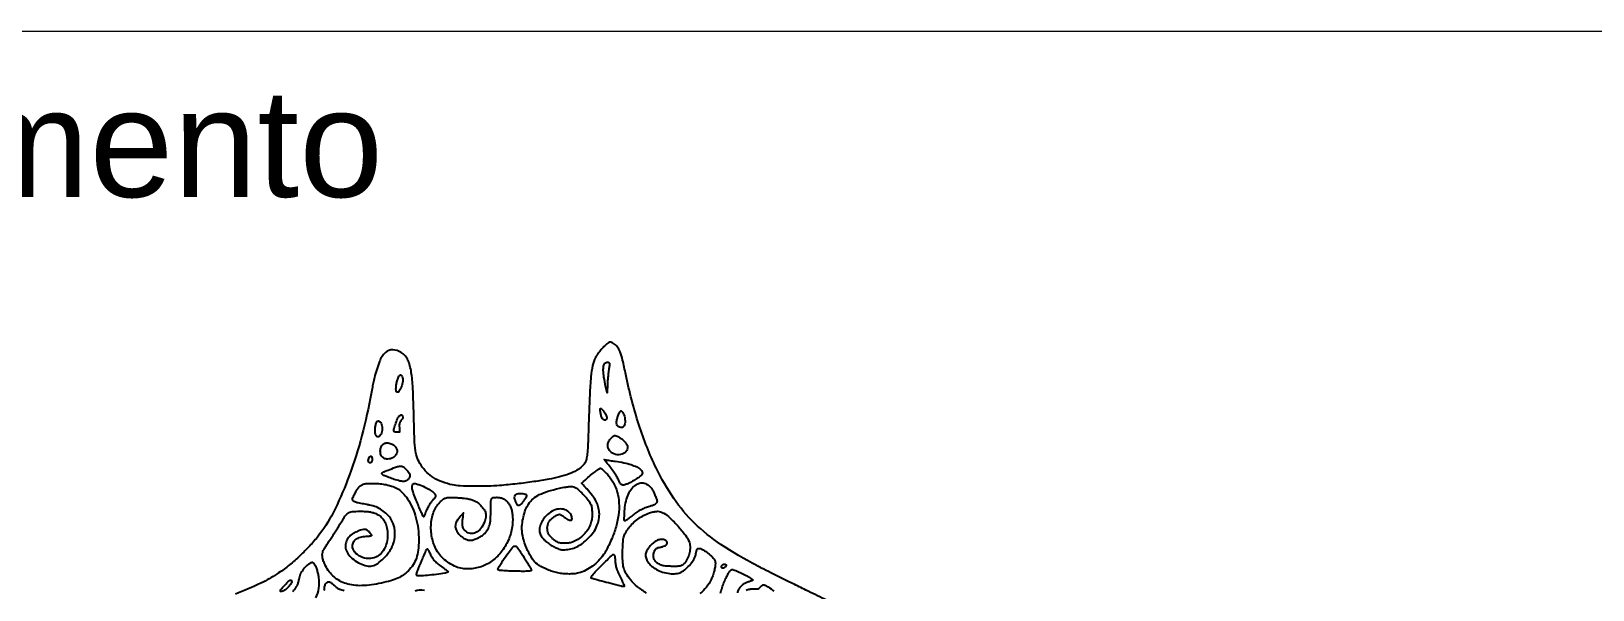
# Model space of a CAD drawing. Header units: inches. Extents: x 164 to 6104, y 4585 to 8790.
# Drawn here: x 5571.2 to 5755.8, y 5401.6 to 5467.7 of the extents above; entities that cross this region are included whole.
import ezdxf

# ---------------------------------------------------------------- set-up
doc = ezdxf.new("R2010")
doc.units = ezdxf.units.IN
doc.header["$LTSCALE"] = 50
doc.header["$MEASUREMENT"] = 0
doc.styles.add('A000', font='arial.ttf')

# ---------------------------------------------------------------- blocks, each defined once
blk = doc.blocks.new('JACZ-COO-GE-001-CAR-LOGO-R00')
at = {"color": 8}
for points in [[(5968.5, 3601.2, 0.000091), (5934.7, 3617.8, 0.000092), (5903.7, 3633.1, 0.000245), (5881.6, 3644, -0.000842), (5863.5, 3652.9, -0.000917), (5845.9, 3661.6, -0.000859), (5830.9, 3669.1, -0.004532), (5822.8, 3673.3, -0.025322), (5763.8, 3708.3, -0.046285), (5720.2, 3743.4, -0.050359), (5686.3, 3783.7, -0.036735), (5657, 3834.4, -0.019174), (5642.1, 3868.3, -0.015275), (5628.6, 3906, -0.014603), (5616.8, 3946.3, -0.013575), (5607, 3988.2, 0.007665), (5601.8, 4012.2, 0.036006), (5597.5, 4025.6, 0.065376), (5592.9, 4034, 0.096637), (5586.7, 4039.6, 0.033271), (5583.5, 4041.3, 0.123427), (5581.3, 4041.7, 0.118991), (5579.1, 4041, 0.029902), (5576, 4038.8, 0.034011), (5571, 4034.3, 0.016009), (5565.3, 4027.9, 0.015641), (5560.1, 4021.4, 0.046444), (5557.1, 4016.5, 0.06061), (5552.4, 4003, 0.028246), (5549.6, 3984.6, 0.014453), (5547.5, 3955.5, 0.002392), (5545.5, 3899.4, -0.002628), (5544.6, 3874.4, -0.011792), (5543.7, 3859.8, -0.019381), (5542.5, 3850.4, -0.064784), (5540.6, 3844.4, -0.10259), (5535.3, 3837.1, -0.053015), (5526.2, 3830.4, -0.042515), (5513.6, 3824.5, -0.024593), (5497.6, 3819.4, -0.020895), (5480.4, 3815.7, -0.007629), (5455.7, 3811.8, -0.007301), (5427.7, 3808.1, -0.006954), (5399.1, 3805.3, -0.015572), (5379.5, 3804.2, -0.009064), (5355.9, 3804.1, -0.008045), (5333.8, 3804.7, -0.040604), (5321.6, 3806.3, -0.035188), (5304.5, 3811.2, -0.052282), (5290.5, 3818, -0.056545), (5279.1, 3827, -0.051681), (5269.5, 3838.7, -0.054636), (5263.7, 3850.1, -0.054699), (5260.5, 3862.5, -0.026635), (5258.8, 3881.4, -0.003627), (5257.6, 3921.1, 0.002092), (5256.7, 3950.6, 0.007516), (5255.9, 3969.4, 0.011597), (5254.7, 3983.1, 0.018452), (5253, 3994.7, 0.027193), (5250.4, 4005.4, 0.051259), (5247, 4013.6, 0.061735), (5242.6, 4019.9, 0.065677), (5236.8, 4024.7, 0.133782), (5222.8, 4029, 0.199279), (5211, 4024.6, 0.112553), (5201.1, 4009.9, 0.031485), (5192.7, 3983.4, 0.009585), (5191.6, 3978.7, 0.001631), (5189.8, 3969.8, 0.00178), (5187.7, 3959.3, 0.001585), (5185.6, 3948.4, -0.020494), (5169.6, 3879, -0.024097), (5148.6, 3814.9, -0.026402), (5124.5, 3760.3, -0.051752), (5098.7, 3720.4, -0.020497), (5084.3, 3703.9, -0.017446), (5067.9, 3687.7, -0.017418), (5050.3, 3672.7, -0.020212), (5032.6, 3659.7, -0.038797), (5005.6, 3644.4, -0.012677), (4963.6, 3626.1, -0.012788)], [(5641.3, 3627.6, -0.028577), (5626.2, 3638.6, -0.046825), (5614.9, 3649.8, -0.03785), (5607.6, 3660, -0.071467), (5603.6, 3669.3, -0.055662), (5601.9, 3680.9, -0.015496), (5601.8, 3699.2, -0.011005), (5602.4, 3712.9, -0.049124), (5603.8, 3720.9, -0.065499), (5606.4, 3727.3, -0.029839), (5611.5, 3734.9, -0.038609), (5618.5, 3742.9, -0.035526), (5626.9, 3749.9, -0.03544), (5636.2, 3755.8, -0.037947), (5646.1, 3760.1, -0.026717), (5653.5, 3762.2, -0.06091), (5659.2, 3762.8, -0.072517), (5664.3, 3762, -0.05375), (5669.6, 3759.7, -0.062554), (5679.6, 3752.2, -0.017984), (5693.1, 3738.1, -0.017443), (5705.5, 3723.3, -0.073139), (5711.2, 3713.2, -0.075761), (5712.9, 3705.3, -0.059876), (5712.5, 3696.7, -0.055607), (5709.9, 3687.7, -0.048464), (5705.3, 3679.1, -0.067121), (5701.7, 3675.2, -0.106581), (5697.8, 3673, -0.066504), (5691.9, 3672.1, -0.013801), (5681.6, 3672.1, -0.00666), (5674.8, 3672.4, -0.023224), (5670.5, 3672.9, -0.03362), (5667.1, 3673.6, -0.031885), (5663.8, 3674.8, -0.059168), (5658.2, 3678.1, -0.100504), (5654.6, 3682.2, -0.103034), (5652.9, 3687.3, -0.064646), (5653.1, 3693.6, -0.062759), (5654.1, 3697.4, -0.088482), (5656, 3700.3, -0.091775), (5658.7, 3702.3, -0.072725), (5662.2, 3703.4, 0.0244), (5667.4, 3704.5, 0.047196), (5671.3, 3705.9, 0.063162), (5674, 3707.7, 0.157428), (5675.2, 3709.6, 0.240804), (5674.4, 3713.2, 0.137673), (5670.7, 3715.7, 0.098733), (5665, 3716.5, 0.086979), (5659.2, 3715, 0.072326), (5652.4, 3710.8, 0.045719), (5645.9, 3704.2, 0.046414), (5641.1, 3696.9, 0.125512), (5639.6, 3690.9, 0.098897), (5641, 3684.1, 0.069904), (5645, 3677.3, 0.06118), (5651.3, 3671.1, 0.046701), (5659.6, 3666, 0.050026), (5670.4, 3661.9, 0.050056), (5681.8, 3660, 0.05454), (5692.2, 3660.5, 0.108099), (5699.8, 3663.4, 0.039489), (5708.2, 3670, 0.04298), (5715.2, 3677.6, 0.046746), (5720.2, 3685.6, 0.077651), (5722.7, 3693.1, -0.013264), (5723.1, 3695.6, -0.015717), (5723.7, 3697.9, -0.014628), (5724.3, 3699.8, -0.089897), (5724.8, 3700.7, -0.296846), (5728.3, 3701.8, -0.055967), (5734.7, 3699.1, -0.046064), (5742.4, 3694, -0.033823), (5749.8, 3687, -0.013284), (5752.5, 3684, -0.063506), (5753.8, 3682, -0.081348), (5754.4, 3680, -0.030042), (5754.6, 3677.1, -0.044427), (5754.1, 3671.5, -0.018628), (5752.5, 3664.2, -0.018609), (5750.2, 3656.7, -0.028631), (5747.7, 3650.4, -0.058189), (5739.9, 3637.9, -0.052553), (5729.3, 3627.1, -0.052228)], [(5058, 3630.9, 0.035666), (5062.1, 3635.4, 0.045747), (5065.2, 3640.1, 0.046792), (5067.3, 3645.1, 0.04011), (5068.6, 3650.8, -0.029924), (5069.5, 3655.5, -0.043324), (5071, 3659.5, -0.037783), (5073.3, 3663.6, -0.016808), (5076.8, 3668.7, -0.037397), (5080, 3672.2, -0.029788), (5083.9, 3675.6, -0.028422), (5087.7, 3678.2, -0.133004), (5090.2, 3678.9, -0.138627), (5090.8, 3678.7, -0.032739), (5091.7, 3678.1, -0.031244), (5092.6, 3677.3, -0.026374), (5093.4, 3676.3, -0.067916), (5095.5, 3672.8, -0.022577), (5097.6, 3667.1, -0.021581), (5099.4, 3660.4, -0.020461), (5100.6, 3653.5, -0.071662), (5100.5, 3636.1, -0.079092), (5095.5, 3620.1, -0.075157)], [(5763.2, 3627.8, -0.016327), (5765.8, 3636.8, -0.016114), (5769.2, 3646.2, -0.02184), (5772.8, 3654.4, -0.013136), (5776, 3660.4, -0.043773), (5778.6, 3664.1, -0.072526), (5780.8, 3666.2, -0.148965), (5783.1, 3666.9, -0.092897), (5784.5, 3666.6, -0.006247), (5788.3, 3665.1, -0.00881), (5792.8, 3663.1, -0.006478), (5797.7, 3660.8, -0.007997), (5806.4, 3656.3, -0.022662), (5812.3, 3652.9, -0.027932), (5815.9, 3650.2, -0.453471), (5815.9, 3648.9, -0.090891), (5815.3, 3648.5, -0.008306), (5813.6, 3647.9, -0.010527), (5811.6, 3647.2, -0.008053), (5809.4, 3646.5, 0.046327), (5804.2, 3644.5, 0.047309), (5799.5, 3641.6, 0.049207), (5795.7, 3638, 0.060403), (5792.9, 3633.9, 0.081313), (5791.1, 3628.5, 0.045597)], [(5110.1, 3632.4, -0.006678), (5110.7, 3638.1, -0.036631), (5111.4, 3641.1, -0.06601), (5112.2, 3643.1, -0.062278), (5113.6, 3644.9, -0.033159), (5115.1, 3646.2, -0.123201), (5116.3, 3646.8, -0.108843), (5117.7, 3646.7, -0.023037), (5119.9, 3645.9, -0.061415), (5121.2, 3645.3, -0.013488), (5123.2, 3643.8, -0.013843), (5125.4, 3641.9, -0.012908), (5127.6, 3639.9, 0.017389), (5129.8, 3637.9, 0.018984), (5132.1, 3636.2, 0.0188), (5134.1, 3634.8, 0.083454), (5135.5, 3634.3, -0.022055), (5142.9, 3632.3, -0.020643)], [(5259.6, 3631.7, -0.160942), (5275, 3632.8, -0.131855)], [(5805.3, 3632.8, -0.083993), (5807.9, 3634, -0.052441), (5811.8, 3634.7, -0.016133), (5817.8, 3634.9, 0.007566), (5823, 3635, 0.068248), (5825.2, 3635.3, 0.106309), (5826.8, 3636.3, 0.02928), (5829, 3638.4, -0.027209), (5830.3, 3639.7, -0.030526), (5831.7, 3640.8, -0.031986), (5833, 3641.6, -0.12106), (5833.9, 3641.9, -0.093058), (5835, 3641.7, -0.015019), (5836.9, 3640.9, -0.016139), (5839.1, 3639.8, -0.013558), (5841.4, 3638.4, -0.061169), (5850.8, 3631, -0.134312)]]:
    blk.add_lwpolyline(points, format="xyb", dxfattribs=at)
for points in [[(5580, 4006.9, -0.090384), (5580.2, 4005.7, -0.01064), (5580, 4003, -0.012459), (5579.6, 3999.8, -0.009906), (5579, 3996.3, 0.01575), (5578.3, 3991.9, 0.006032), (5577.7, 3985.8, 0.005966), (5577.1, 3979.2, 0.007296), (5576.7, 3973), (5576.1, 3958.4), (5573.8, 3968.9, -0.011547), (5571, 3984.1, -0.033111), (5569.9, 3994.8, -0.048984), (5570.5, 4002.2, -0.147223), (5572.7, 4006.8, -0.09076), (5574.7, 4008.3, -0.109248), (5577, 4008.8, -0.138025), (5578.9, 4008.3, -0.186698)], [(5238.6, 3984.8, -0.13315), (5239.6, 3977.3, -0.055517), (5237, 3967.4, -0.074283), (5233, 3960.1, -0.453302), (5229.2, 3959.8, -0.186601), (5228.3, 3961.9, -0.023846), (5228.3, 3966.8, -0.0274), (5228.9, 3972.4, -0.030115), (5230.1, 3977.7, -0.025367), (5232.3, 3984.1, -0.122995), (5234.5, 3987.2, -0.34736), (5236.7, 3987.3, -0.136171)], [(5239, 3920.3, -0.059993), (5239.4, 3918.4, -0.10638), (5239.3, 3916.7, -0.075009), (5238.4, 3914.9, -0.018708), (5236.5, 3912.3, 0.027229), (5234.8, 3909.8, 0.081594), (5234, 3907.9, 0.059498), (5233.7, 3905.6, 0.009819), (5233.8, 3900.9), (5234.1, 3893.4), (5229.6, 3893.4, -0.015168), (5227.1, 3893.5, -0.093213), (5225.8, 3893.8, -0.169114), (5225.1, 3894.4, -0.081938), (5224.8, 3895.6, -0.112278), (5225.1, 3899.4, -0.010611), (5228.1, 3908.4, -0.01009), (5231.5, 3917.2, -0.123999), (5233.7, 3920.1, -0.044494), (5235.5, 3921.4, -0.120297), (5237, 3921.8, -0.181547), (5238.2, 3921.4, -0.130169)], [(5572.7, 3924.9, -0.078672), (5575.3, 3919, -0.179917), (5574.8, 3914.2, -0.391255), (5572, 3913.1, -0.139068), (5568.3, 3916, -0.095924), (5567, 3918.8, -0.018296), (5565.7, 3924.3, -0.015071), (5564.8, 3930, -0.163406), (5565.3, 3932.2, -0.43225), (5566.2, 3932.4, -0.047576), (5568.1, 3930.9, -0.03595), (5570.3, 3928.3, -0.02071)], [(5603.8, 3922.2, -0.055974), (5605.2, 3917.5, -0.041179), (5605.8, 3912, -0.042237), (5605.6, 3907, -0.11028), (5604.3, 3903.6, -0.186078), (5601, 3901.2, -0.154556), (5596.6, 3901.4, -0.144321), (5593, 3904.2, -0.16134), (5591.6, 3908.3, -0.056827), (5592, 3912.2, -0.016869), (5593.5, 3917.9, -0.016539), (5595.4, 3923.5, -0.063414), (5597.1, 3926.7, -0.025023), (5598.1, 3927.9, -0.139171), (5598.7, 3928.3, -0.193916), (5599.4, 3928.3, -0.056912), (5600.3, 3927.7, -0.06296), (5601.1, 3926.9, -0.017728), (5602, 3925.5, -0.017575), (5602.9, 3923.9, -0.017702)], [(5203.8, 3907.9, -0.115798), (5205.6, 3900.3, -0.082553), (5204.2, 3891.6, -0.136157), (5200.6, 3886.3, -0.375761), (5196.5, 3886.4, -0.07948), (5195.8, 3887.4, -0.030714), (5195, 3888.9, -0.029461), (5194.4, 3890.7, -0.032136), (5194, 3892.5, -0.05173), (5193.8, 3896.8, -0.022604), (5194.4, 3902.5, -0.01969), (5195.4, 3908, -0.116951), (5196.7, 3910.5, -0.153371), (5198.3, 3911.6, -0.158028), (5200.3, 3911.5, -0.118885), (5202.2, 3910.2, -0.069258)], [(5594.4, 3886, -0.045942), (5598.9, 3883.1, -0.027849), (5603.7, 3879, -0.026963), (5607.7, 3874.7, -0.094643), (5609.6, 3871.3, -0.229542), (5608.5, 3862.9, -0.168824), (5600.8, 3857, -0.138308), (5589.9, 3856.6, -0.161276), (5581.1, 3862, -0.085243), (5578.1, 3867.3, -0.11239), (5577.3, 3872.8, -0.10583), (5579, 3878.3, -0.068939), (5583.1, 3883.6, -0.025698), (5586.3, 3886.5, -0.120573), (5588.5, 3887.6, -0.134411), (5590.9, 3887.5, -0.035003)], [(5222, 3873.3, -0.160614), (5228.7, 3867, -0.201659), (5229.5, 3858.6, -0.182007), (5223.9, 3851.6, -0.137119), (5214.3, 3848.9, -0.109618), (5208.7, 3850.1, -0.134619), (5204.6, 3853.6, -0.119711), (5202.6, 3859, -0.07606), (5202.8, 3865.8, -0.103863), (5205.1, 3871.5, -0.152234), (5209.3, 3874.9, -0.133069), (5215.1, 3875.5, -0.071457)], [(5188.6, 3851.3, -0.075231), (5189.1, 3848.9, -0.073911), (5188.9, 3846.4, -0.081379), (5188, 3844.2, -0.131362), (5186.6, 3842.9, -0.25768), (5184.4, 3842.9, -0.196806), (5182.8, 3844.9, -0.119851), (5182.7, 3848.3, -0.102863), (5184.1, 3851.7, -0.044281), (5185.5, 3853.3, -0.218435), (5186.7, 3853.8, -0.235851), (5187.7, 3853.2, -0.050931)], [(5245.3, 3831.5, -0.044474), (5249.8, 3825.9, -0.14124), (5251.3, 3821.3, -0.181124), (5250, 3817.4, -0.083112), (5245.8, 3813.7, -0.034118), (5243.9, 3812.7, -0.061769), (5242.1, 3812.2, -0.054472), (5240.2, 3812.1, -0.021155), (5237.5, 3812.3, -0.038879), (5232.2, 3813.4, -0.008446), (5223.2, 3816.2, -0.009009), (5214.2, 3819.4, -0.028659), (5208.4, 3822, -0.065948), (5205.2, 3824.2, -0.426307), (5205.1, 3825.9, -0.100786), (5208, 3827.8, -0.00545), (5218.1, 3831.9, -0.00797), (5230.7, 3836.6, -0.088274), (5236, 3837.4, -0.157429), (5240.1, 3836.1, -0.040739)], [(5589.7, 3845.4, -0.017727), (5604, 3843, -0.029297), (5615.8, 3839.8, -0.035234), (5625.1, 3836, -0.077312), (5631.3, 3831.6, -0.0981), (5634, 3827.8, -0.218908), (5633.9, 3824.4, -0.117905), (5630.9, 3820.7, -0.021841), (5623.6, 3815.6, -0.013159), (5616.5, 3811.4, -0.022372), (5610.4, 3808.4, -0.0253), (5605.4, 3806.4, -0.104565), (5602.2, 3806.1, -0.084066), (5600.3, 3806.6, -0.110757), (5598.9, 3807.7, -0.052302), (5597.4, 3809.9, -0.00689), (5594.9, 3814.9, 0.022391), (5591.5, 3820.9, 0.01452), (5587.2, 3827.5, 0.012191), (5581.7, 3835.1, 0.007088), (5574.7, 3843.9), (5571.3, 3848), (5574.7, 3847.5, 0.005347), (5576.7, 3847.2, 0.000881), (5580.5, 3846.6, 0.000969), (5585, 3846, 0.000856)], [(5570.9, 3829.8, -0.031769), (5575.4, 3825.3, -0.019985), (5580.2, 3819.5, -0.019574), (5584.6, 3813.1, -0.024315), (5588.1, 3806.8, -0.064116), (5593.9, 3790.3, -0.051434), (5595.9, 3771.6, -0.046719), (5594.1, 3751.2, -0.036068), (5588.5, 3729.5, -0.018168), (5584.9, 3720.1, -0.011305), (5580.1, 3709.3, -0.0113), (5575, 3699.1, -0.025618), (5570.5, 3691.7, -0.043135), (5562.2, 3681.4, -0.041818), (5552.2, 3672.6, -0.042771), (5541.1, 3665.7, -0.050581), (5529.6, 3661.3, -0.044551), (5521.5, 3659.8, -0.025368), (5511.6, 3659.5, -0.025087), (5501.4, 3660.1, -0.036106), (5492.6, 3661.8, -0.022245), (5484.2, 3664.4, -0.016383), (5475.3, 3667.9, -0.016564), (5467.1, 3671.9, -0.038536), (5461.3, 3675.5, -0.091161), (5453.1, 3684.1, -0.035607), (5445.2, 3698.5, -0.035156), (5438.9, 3715, -0.05068), (5436, 3730.2, -0.049122), (5436.1, 3741.2, -0.031965), (5438.3, 3753.7, -0.032194), (5441.9, 3765.6, -0.056299), (5446.7, 3774.8, -0.068233), (5454.4, 3783.5, -0.059141), (5464.5, 3790.3, -0.045092), (5478.3, 3795.8, -0.019341), (5497.6, 3800.8, -0.008367), (5508, 3802.9, -0.032357), (5514.5, 3803.7, -0.052219), (5519.3, 3803.5, -0.068324), (5523.4, 3802.2, -0.079802), (5528.3, 3799, -0.013205), (5536.3, 3791.1, -0.014678), (5544, 3782.8, -0.053566), (5548, 3776.8, -0.024856), (5549.7, 3773.4, -0.04799), (5550.6, 3770.5, -0.034879), (5551.1, 3767, -0.007877), (5551.4, 3760.9, -0.008709), (5551.5, 3755.1, -0.026419), (5551.3, 3751.1, -0.033012), (5550.7, 3747.7, -0.021115), (5549.6, 3743.9, -0.049031), (5545.5, 3734.6, -0.049965), (5539.6, 3726.4, -0.049947), (5532.3, 3719.4, -0.048929), (5523.6, 3714.1, -0.013318), (5519, 3711.9, -0.04809), (5515.9, 3710.9, -0.043688), (5512.5, 3710.5, -0.009655), (5506.6, 3710.4, -0.008115), (5501, 3710.5, -0.03947), (5497.9, 3710.8, -0.056524), (5495.4, 3711.6, -0.028841), (5492.4, 3713.1, -0.045222), (5488.1, 3716.2, -0.031474), (5483.9, 3720.3, -0.031933), (5480.4, 3724.8, -0.07169), (5478.5, 3728.6, -0.065392), (5477.7, 3733, -0.048957), (5477.9, 3738, -0.049167), (5479, 3742.9, -0.067956), (5481, 3746.8, -0.063051), (5484.3, 3750.4, -0.031978), (5489.2, 3754.1, -0.030668), (5494.2, 3757.1, -0.116121), (5497.7, 3757.9, -0.091113), (5499.2, 3757.6, -0.037222), (5501.1, 3756.7, -0.030641), (5503.2, 3755.3, -0.017947), (5505.6, 3753.4, 0.030426), (5509.5, 3750.5, 0.0537), (5513, 3748.7, 0.073567), (5515.9, 3748, 0.218891), (5517.8, 3748.7, 0.209236), (5518.5, 3750.5, 0.053318), (5518, 3753.6, 0.050341), (5516.8, 3757, 0.061476), (5514.9, 3759.9, 0.133652), (5506.8, 3765.5, 0.115042), (5496.5, 3766.6, 0.098808), (5485.5, 3763, 0.075391), (5475.5, 3755.2, 0.054111), (5469.5, 3747.4, 0.066096), (5465.9, 3738.9, 0.075264), (5464.8, 3730.8, 0.11261), (5466.6, 3723.9, 0.059017), (5470.1, 3718.6, 0.0373), (5475.3, 3713.3, 0.034127), (5481.9, 3708.4, 0.02923), (5489.4, 3704.1, 0.008019), (5495.2, 3701.3, 0.041484), (5498.6, 3700.1, 0.051993), (5501.7, 3699.6, 0.017134), (5506.5, 3699.5, 0.055451), (5516.5, 3700.8, 0.05498), (5526.1, 3704.2, 0.049466), (5535.5, 3710, 0.032451), (5545.1, 3718.4, 0.041018), (5553.6, 3728.4, 0.054834), (5559.5, 3738.8, 0.058929), (5562.7, 3749.6, 0.059696), (5563.3, 3760.8, 0.051945), (5561.7, 3770.2, 0.052071), (5558.2, 3779, 0.042479), (5552.2, 3788.3, 0.02016), (5543.1, 3799.2, -0.002377), (5539.8, 3802.9, -0.0038), (5537.1, 3806.1, -0.000863), (5534.7, 3808.9, -0.17846), (5534.6, 3809.2, -0.218352), (5535, 3810, -0.000629), (5544.7, 3818.4, -0.003778), (5553.5, 3825.9, -0.01559), (5559.1, 3830.2, -0.009486), (5561.1, 3831.6, -0.012782), (5562.9, 3832.8, -0.00986), (5564.5, 3833.7, -0.120592), (5565.2, 3833.9, -0.14766), (5565.8, 3833.7, -0.012377), (5567.3, 3832.7, -0.015629), (5569, 3831.4, -0.01143)], [(5641.3, 3807.7, -0.039461), (5643.4, 3806.6, -0.026759), (5645.5, 3804.9, -0.026091), (5647.4, 3803, -0.030372), (5649.1, 3801, -0.040631), (5651.9, 3796.4, -0.014718), (5655.1, 3789.5, -0.012047), (5657.9, 3782.6, -0.090218), (5658.6, 3779.1, -0.16631), (5657.8, 3776.7, -0.078145), (5655.4, 3774.5, -0.056978), (5651.6, 3772.5, -0.030063), (5646.5, 3770.9, 0.027836), (5639.2, 3768.5, 0.028702), (5632.2, 3765.4, 0.027773), (5625.4, 3761.4, 0.022902), (5618.7, 3756.5, -0.003201), (5613, 3751.9, -0.011347), (5609.2, 3749, -0.012403), (5606.5, 3747.2, -0.144165), (5605.3, 3746.9, -0.410937), (5604.6, 3747.6, -0.005584), (5604.6, 3754.6, -0.013479), (5604.9, 3762.3, -0.014092), (5605.6, 3769.9, -0.038395), (5608.2, 3782.9, -0.054063), (5612.6, 3793.9, -0.062838), (5618.6, 3802.4, -0.092558), (5625.9, 3807.8, -0.048816), (5629.8, 3809.3, -0.066952), (5633.5, 3809.8, -0.066074), (5637.3, 3809.3, -0.046044)], [(5211.8, 3806.8, -0.03325), (5223.6, 3803.6, -0.062827), (5232.4, 3799.2, -0.064), (5239.7, 3792.9, -0.035783), (5247, 3783.5, -0.0411), (5255.3, 3768.5, -0.038668), (5261.2, 3752.1, -0.036969), (5264.7, 3734.1, -0.031256), (5265.9, 3714.9, -0.030024), (5264.8, 3698.7, -0.051644), (5261.8, 3685.6, -0.058648), (5256.5, 3674.6, -0.054606), (5248.6, 3664.8, -0.046174), (5240.6, 3658.1, -0.043764), (5231.4, 3652.8, -0.035349), (5219.7, 3648.5, -0.016532), (5204.1, 3644.4, -0.045501), (5171.9, 3640.3, -0.085124), (5146, 3643.7, -0.104291), (5126.2, 3654.7, -0.099339), (5112.2, 3673, -0.019727), (5109, 3680.2, -0.044396), (5107.3, 3685.9, -0.056486), (5106.8, 3690.9, -0.059759), (5107.5, 3695.7, -0.057734), (5108.5, 3698.2, -0.008499), (5111.1, 3702.8, -0.009462), (5114.4, 3708.3, -0.007871), (5118.2, 3714, 0.003599), (5122.3, 3720.2, 0.002452), (5126.9, 3727.3, 0.002471), (5131.3, 3734.2, 0.004975), (5134.7, 3739.6, -0.010244), (5144.2, 3754.6, -0.095775), (5149.4, 3760, -0.128217), (5155.8, 3762.3, -0.023692), (5168.3, 3762.9, -0.012141), (5178.6, 3762.6, -0.032341), (5186, 3761.8, -0.041469), (5192, 3760.2, -0.035394), (5198, 3757.6, -0.071816), (5204.6, 3752.7, -0.074854), (5209.5, 3746.3, -0.066086), (5212.7, 3738, -0.040873), (5214.3, 3727.7, -0.057869), (5213.7, 3714.5, -0.071461), (5210.1, 3702.9, -0.078502), (5203.7, 3693.5, -0.092949), (5195.1, 3687.3, -0.124041), (5182.9, 3684.9, -0.099121), (5170, 3688.1, -0.108115), (5160.1, 3695.8, -0.175242), (5156.6, 3705.7, -0.125455), (5158.1, 3711.8, -0.114422), (5162.5, 3716.8, -0.089236), (5169.6, 3720.1, -0.049432), (5179.1, 3721.6, 0.009466), (5182.4, 3721.9, 0.014122), (5185.3, 3722.3, 0.009057), (5187.6, 3722.7, 0.209053), (5188.2, 3723.1, 0.284534), (5188.2, 3723.6, 0.019465), (5187.2, 3725, 0.023149), (5185.9, 3726.7, 0.014928), (5184.2, 3728.6, 0.012312), (5181.2, 3731.3, 0.08149), (5179.5, 3732.4, 0.102374), (5177.8, 3732.8, 0.024663), (5174.7, 3732.7, 0.05613), (5169.7, 3731.6, 0.026861), (5163.6, 3729.2, 0.026804), (5157.7, 3726.1, 0.046496), (5153.2, 3722.9, 0.043127), (5150.2, 3719.7, 0.042649), (5147.8, 3716.1, 0.042843), (5146, 3712.2, 0.044413), (5145, 3708.1, 0.12537), (5145.7, 3699.8, 0.078959), (5150.4, 3691.2, 0.066786), (5158.5, 3683.2, 0.050335), (5169.1, 3676.7, 0.057234), (5180, 3672.9, 0.110399), (5189.2, 3672.9, 0.100574), (5198.1, 3676.9, 0.042047), (5208.1, 3685.4, 0.025942), (5213.7, 3691.8, 0.030038), (5218.4, 3698.3, 0.031298), (5222, 3705.1, 0.033692), (5224.7, 3712.2, 0.049232), (5226.2, 3719.4, 0.033109), (5226.4, 3727.7, 0.033199), (5225.6, 3736, 0.051137), (5223.7, 3742.9, 0.06694), (5219, 3751.5, 0.048605), (5211.6, 3759.7, 0.047678), (5202.7, 3766.4, 0.057057), (5193.1, 3770.9, 0.018502), (5189.9, 3771.8, 0.00641), (5185.3, 3772.9, 0.006358), (5180.2, 3774, 0.00735), (5175.2, 3774.9, -0.008964), (5165.7, 3776.7, -0.042579), (5160.4, 3778.2, -0.088973), (5157.6, 3780, -0.213925), (5156.6, 3782.2, -0.102414), (5157.3, 3785.5, -0.01585), (5160.2, 3791.7, -0.018713), (5163.6, 3797.9, -0.042969), (5166.8, 3802.2, -0.034851), (5168.3, 3803.8, -0.024178), (5170.3, 3805.3, -0.024472), (5172.3, 3806.6, -0.045279), (5174.1, 3807.4, -0.070438), (5180.3, 3808.6, -0.017822), (5190.8, 3808.9, -0.018807), (5202, 3808.3, -0.027733)], [(5267.4, 3806.3, -0.020934), (5278.2, 3801.5, -0.038862), (5286.5, 3796.5, -0.049059), (5292, 3791.8, -0.192507), (5293.6, 3787.8, -0.127557), (5293.3, 3786.8, -0.025802), (5292.3, 3785.1, -0.025682), (5290.9, 3783.3, -0.021572), (5289.2, 3781.5, 0.042287), (5286, 3777.8, 0.027501), (5282.9, 3773.1, 0.022784), (5279.8, 3767.1, 0.012895), (5276.6, 3759.6, -0.009024), (5275.7, 3757.4, -0.014201), (5274.8, 3755.6, -0.008179), (5274, 3754.1, -0.281745), (5273.7, 3753.9, -0.274615), (5273.4, 3754.1, -0.00263), (5272, 3756.9, -0.00775), (5270.4, 3760.2, -0.004826), (5268.7, 3764.1, -0.00421), (5260.5, 3783.7, -0.021329), (5256.4, 3794.8, -0.037927), (5254.8, 3801.9, -0.146138), (5255.4, 3806.4, -0.129884), (5256.8, 3808.1, -0.16066), (5258.8, 3808.8, -0.077025), (5261.9, 3808.2, -0.01421)], [(5347.3, 3783.5, -0.024874), (5353.8, 3781.7, -0.044115), (5358.9, 3779.6, -0.046452), (5363.4, 3776.6, -0.031188), (5367.9, 3772.6, -0.044722), (5373.4, 3765.8, -0.095593), (5376, 3759.7, -0.096287), (5376.1, 3753, -0.045848), (5373.9, 3744.7, -0.076974), (5368.1, 3734.3, -0.115851), (5360, 3727.8, -0.144552), (5351.2, 3726.4, -0.149472), (5343.1, 3730, -0.081854), (5339.7, 3734.1, -0.093664), (5338.1, 3738.9, -0.059048), (5337.9, 3745.6, -0.015058), (5339.1, 3756.4), (5339.7, 3760.4), (5335.1, 3755.4, 0.04901), (5328.6, 3746.8, 0.113173), (5326.1, 3739.2, 0.132849), (5327.3, 3732.1, 0.080588), (5332.1, 3724.9, 0.04223), (5336.9, 3720.6, 0.0479), (5342.2, 3717.3, 0.052953), (5347.4, 3715.4, 0.090024), (5352, 3715.1, 0.056182), (5356.8, 3716.2, 0.024951), (5362.8, 3718.6, 0.02499), (5368.6, 3721.7, 0.046053), (5372.9, 3724.9, 0.068448), (5378.7, 3731.5, 0.075461), (5382.2, 3739.3, 0.052997), (5384, 3749.9, 0.016877), (5384.5, 3765.8, -0.005866), (5384.6, 3779.4, -0.112342), (5385.6, 3783.5, -0.242667), (5388.2, 3785.4, -0.03783), (5394.6, 3785.9, -0.046752), (5400.7, 3785.3, -0.074164), (5405.7, 3783.6, -0.074444), (5409.9, 3780.5, -0.047476), (5413.8, 3775.8, -0.045493), (5416.9, 3770.2, -0.044227), (5419, 3764.2, -0.038439), (5420.2, 3757.1, -0.022304), (5420.6, 3748.4, -0.070151), (5417.4, 3726, -0.066074), (5408.1, 3704.9, -0.066722), (5393.8, 3687.1, -0.074262), (5375.7, 3674.4, -0.045742), (5366.4, 3670.8, -0.036519), (5355.8, 3668.6, -0.036683), (5345.1, 3667.9, -0.047637), (5335.4, 3669, -0.061122), (5324.6, 3672.6, -0.04213), (5313.5, 3679.1, -0.042155), (5303.6, 3687.4, -0.061521), (5296.6, 3696.3, -0.076511), (5288.2, 3717, -0.070912), (5286, 3739.9, -0.074733), (5290.3, 3761.2, -0.104978), (5300.5, 3777.7, -0.031557), (5305.7, 3782.5, -0.096657), (5309.9, 3784.7, -0.070393), (5315.4, 3785.6, -0.011606), (5326.1, 3785.5, -0.008263), (5332, 3785.2, -0.007297), (5338.1, 3784.7, -0.007348), (5343.6, 3784.1, -0.022003)], [(5441.3, 3791.3, -0.191128), (5443, 3790.2, -0.215247), (5443.3, 3788.4, -0.079385), (5442, 3785.3, -0.014748), (5438.6, 3780.2, -0.013935), (5435.4, 3775.8, -0.05086), (5433, 3773.3, -0.097458), (5431.1, 3772.3, -0.219558), (5429.5, 3772.4, -0.133976), (5428, 3774, -0.016499), (5425.9, 3778.4, -0.018985), (5424.1, 3782.9, -0.085853), (5423.6, 3785.7, -0.172789), (5424.9, 3789.3, -0.146031), (5428.2, 3791.6, -0.090416), (5433.8, 3792.3, -0.037373)], [(5284.5, 3692.6, 0.03292), (5288.2, 3686, 0.044344), (5292.4, 3680.7, 0.038641), (5298, 3675.6, 0.018129), (5305.9, 3669.9, -0.007855), (5309, 3667.7, -0.012002), (5311.7, 3665.7, -0.006605), (5313.8, 3664, -0.222211), (5314.1, 3663.4, -0.364307), (5312.6, 3661.7, -0.005166), (5298.6, 3659.4, -0.013311), (5283.7, 3657.5, -0.017692), (5270.1, 3656.6, -0.003907), (5264.8, 3656.5, -0.074029), (5263.1, 3656.7, -0.26527), (5262.4, 3657.4, -0.090966), (5262.3, 3658.8, -0.068142), (5263.8, 3664.4, -0.0035), (5270.8, 3681.6, -0.0012), (5278.6, 3699.9, -0.30061), (5280, 3700.9, -0.270974), (5280.3, 3700.7, -0.003146), (5281.6, 3698.5, -0.00848), (5283, 3695.8, -0.005305)], [(5435.2, 3693.1, -0.002075), (5443.8, 3679.6, -0.010536), (5448.4, 3672, -0.011665), (5451.1, 3667, -0.2131), (5451.2, 3665.3, -0.264255), (5450.3, 3664.5, -0.023883), (5447.2, 3664.2, -0.016183), (5442.2, 3663.9, -0.002938), (5432.9, 3663.9, -0.007598), (5420.6, 3664.1, -0.009005), (5408.9, 3664.7, -0.003985), (5398.7, 3665.4, -0.177337), (5396.8, 3666.3, -0.345272), (5396.5, 3668.8, -0.005586), (5404.5, 3681.7, -0.01392), (5412.9, 3694.1, -0.033957), (5419.9, 3702.6, -0.078165), (5423.3, 3705.3, -0.270243), (5426.1, 3705.2, -0.103161), (5429.1, 3702.3, -0.008469)], [(5588.7, 3688.8, -0.031296), (5589, 3687.5, -0.010242), (5589.2, 3685.7, -0.01016), (5589.4, 3683.6, -0.011305), (5589.5, 3681.5, 0.040843), (5590.1, 3675.4, 0.031092), (5591.8, 3668.8, 0.02592), (5594.6, 3661.3, 0.014404), (5598.7, 3652.6, -0.006005), (5601, 3647.9, -0.008947), (5602.8, 3643.8, -0.004702), (5604.3, 3640.3, -0.158287), (5604.4, 3639.5, -0.320712), (5603.8, 3638.9, -0.050952), (5602.1, 3638.9, -0.027566), (5599.3, 3639.4, -0.005851), (5594.6, 3640.5, -0.002543), (5578.3, 3644.7, -0.003794), (5564, 3648.5, -0.001088), (5551.6, 3652, -0.128368), (5550.2, 3652.8, -0.233247), (5550, 3653.5, -0.062641), (5550.3, 3654.5, -0.044444), (5551, 3655.9, -0.020894), (5552.1, 3657.6, -0.032581), (5558, 3664.5, -0.004974), (5570.8, 3677.3, -0.001156), (5585, 3691.3, -0.280824), (5586.7, 3691.7, -0.11487), (5587.3, 3691.3, -0.045994), (5587.8, 3690.6, -0.042366), (5588.3, 3689.8, -0.041489)], [(5772.3, 3674.2, -0.225505), (5772.1, 3672.6, -0.077366), (5770.6, 3670.8, -0.073744), (5768.6, 3669.3, -0.160607), (5766.7, 3669.1, -0.161954), (5765.4, 3669.8, -0.15801), (5764.8, 3671.1, -0.129212), (5765.1, 3672.7, -0.096004), (5766.1, 3674.3, -0.090806), (5767.8, 3675.4, -0.107596), (5769.7, 3675.8, -0.130553), (5771.3, 3675.4, -0.17154)], [(5056.2, 3648.4, -0.226379), (5055.9, 3645, -0.041956), (5052.2, 3639.7, -0.043218), (5047.1, 3634.5, -0.065402), (5041.9, 3631.1, -0.117083), (5038.6, 3630.4, -0.511715), (5037.7, 3631.7, -0.089496), (5040, 3635.8, -0.015508), (5045.9, 3642.3, -0.009086), (5050.7, 3647.2, -0.06072), (5053.4, 3649.2, -0.203137), (5055, 3649.5, -0.237632)]]:
    blk.add_lwpolyline(points, format="xyb", close=True, dxfattribs=at)

msp = doc.modelspace()

# ---------------------------------------------------------------- linework, layer by layer
at = {"lineweight": 0}
msp.add_line((5192.52313, 5467.6794), (6049.32313, 5467.6794), dxfattribs=at)

# ---------------------------------------------------------------- block references
at = {"xscale": 0.07174195398747743, "yscale": 0.07174195398747743, "zscale": 0.07174195398747743}
msp.add_blockref('JACZ-COO-GE-001-CAR-LOGO-R00', (5239.21848, 5140.95246), dxfattribs=at)

# ---------------------------------------------------------------- texts
at = {"style": 'A000'}
msp.add_text('Empreendimento', height=12.7743472, dxfattribs=at).set_placement((5476.90319, 5448.07438))

doc.saveas('drawing.dxf')
